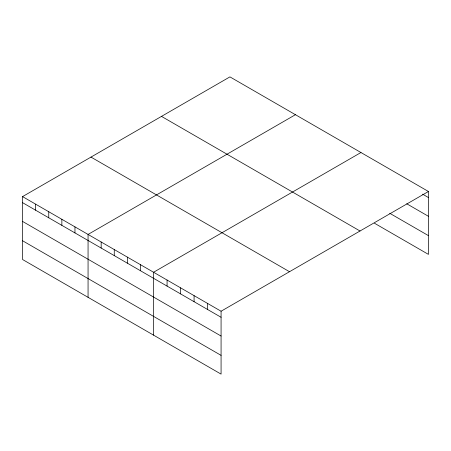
<?xml version="1.0" encoding="UTF-8"?>
<svg xmlns="http://www.w3.org/2000/svg" width="451" height="451" viewBox="0 0 451 451"><rect width="100%" height="100%" fill="white"/><g stroke="black" fill="none" stroke-linecap="round" stroke-linejoin="round"><path stroke-width="0.68" d="M22.55 196.608L221.075 311.224L221.075 374.121L22.55 259.505L22.55 196.608L229.925 76.879L428.45 191.495L428.45 254.392L374.454 223.217M295.439 114.701L88.063 234.43L88.063 297.327M360.952 152.523L153.577 272.252L153.577 335.155M221.075 311.224L428.45 191.495M422.581 194.161L428.45 197.549M406.734 203.767L428.45 216.305M389.715 213.272L428.45 235.636M161.492 116.386L360.016 231.002M90.984 157.095L289.508 271.711M22.55 202.657L221.075 317.278M22.55 221.418L221.075 336.034M22.55 240.744L221.075 355.365M207.573 303.427L207.573 309.482M194.077 295.636L194.077 301.691M180.575 287.839L180.575 293.894M167.073 280.048L167.073 286.103M140.475 264.686L140.475 270.741M127.368 257.121L127.368 263.175M114.266 249.555L114.266 255.61M101.165 241.995L101.165 248.05M74.962 226.864L74.962 232.919M61.86 219.299L61.86 225.353M48.753 211.733L48.753 217.788M35.652 204.168L35.652 210.222"/></g></svg>
